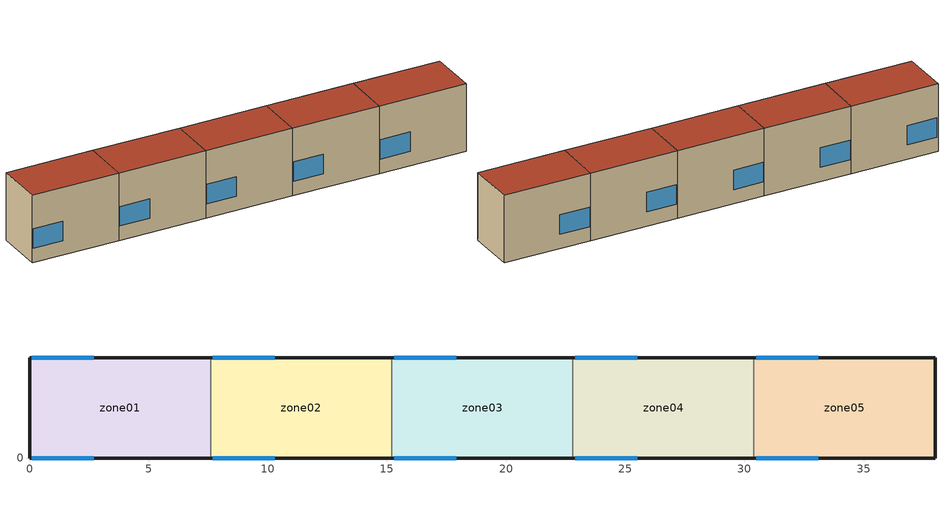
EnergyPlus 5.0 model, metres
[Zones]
zone01
 floor ground (GROUND_FLOOR): 7.6,4.2 7.6,0 0,0 0,4.2 z0
 wall outside (EXT_WALL): 7.6,4.2 0,4.2 0,0 7.6,0 z0:5.9
 wall to zone02 (ADJ_WALL): 7.6,0 7.6,4.2 z0:5.9
 window (EXT_WINDOW1): 0.1,0 2.7,0 / 2.7,4.2 0.1,4.2 z1.25:2.95
 roof outside (EXT_ROOF): 0,4.2 0,0 7.6,0 7.6,4.2 z5.9
zone02
 floor ground (GROUND_FLOOR): 15.2,4.2 15.2,0 7.6,0 7.6,4.2 z0
 wall outside (EXT_WALL): 15.2,4.2 7.6,4.2 / 7.6,0 15.2,0 z0:5.9
 wall to zone03 (ADJ_WALL): 15.2,0 15.2,4.2 z0:5.9
 wall to zone01 (ADJ_WALL): 7.6,4.2 7.6,0 z0:5.9
 window (EXT_WINDOW1): 7.7,0 10.3,0 / 10.3,4.2 7.7,4.2 z1.25:2.95
 roof outside (EXT_ROOF): 7.6,4.2 7.6,0 15.2,0 15.2,4.2 z5.9
zone03
 floor ground (GROUND_FLOOR): 22.8,4.2 22.8,0 15.2,0 15.2,4.2 z0
 wall outside (EXT_WALL): 22.8,4.2 15.2,4.2 / 15.2,0 22.8,0 z0:5.9
 wall to zone04 (ADJ_WALL): 22.8,0 22.8,4.2 z0:5.9
 wall to zone02 (ADJ_WALL): 15.2,4.2 15.2,0 z0:5.9
 window (EXT_WINDOW1): 15.3,0 17.9,0 / 17.9,4.2 15.3,4.2 z1.25:2.95
 roof outside (EXT_ROOF): 15.2,4.2 15.2,0 22.8,0 22.8,4.2 z5.9
zone04
 floor ground (GROUND_FLOOR): 30.4,4.2 30.4,0 22.8,0 22.8,4.2 z0
 wall outside (EXT_WALL): 30.4,4.2 22.8,4.2 / 22.8,0 30.4,0 z0:5.9
 wall to zone05 (ADJ_WALL): 30.4,0 30.4,4.2 z0:5.9
 wall to zone03 (ADJ_WALL): 22.8,4.2 22.8,0 z0:5.9
 window (EXT_WINDOW1): 22.9,0 25.5,0 / 25.5,4.2 22.9,4.2 z1.25:2.95
 roof outside (EXT_ROOF): 22.8,4.2 22.8,0 30.4,0 30.4,4.2 z5.9
zone05
 floor ground (GROUND_FLOOR): 38,4.2 38,0 30.4,0 30.4,4.2 z0
 wall outside (EXT_WALL): 30.4,0 38,0 38,4.2 30.4,4.2 z0:5.9
 wall to zone04 (ADJ_WALL): 30.4,4.2 30.4,0 z0:5.9
 window (EXT_WINDOW1): 30.5,0 33.1,0 / 33.1,4.2 30.5,4.2 z1.25:2.95
 roof outside (EXT_ROOF): 30.4,4.2 30.4,0 38,0 38,4.2 z5.9
[Building]
TRNSYS18: North Axis {deg}=0; Terrain=City; Loads Convergence Tolerance Value=0; Temperature Convergence Tolerance Value {deltaC}=0; Solar Distribution=FullInteriorAndExterior; Maximum Number of Warmup Days=0
[Site:Location]
not used: Latitude {deg}=0; Longitude {deg}=0; Time Zone {hr}=0; Elevation {m}=0
[Construction]
GROUND_FLOOR; EXT_WALL; EXT_ROOF; ADJ_WALL; EXT_WINDOW1: 
[WindowProperty:ShadingControl]
ESHADE=0; ISHADE=INPUT 1*MAX_ISHADE : SHADECNTRL=ISHADE_INTERNAL
[SurfaceProperty:OtherSideCoefficients]
BOUNDARY=IDENTICAL; BOUNDARY=INPUT 1*TBOUNDARY; BOUNDARY=INPUT 1*TBOUNDARY_2; BOUNDARY=INPUT 1*TBOUNDARY_3; BOUNDARY=INPUT 1*TGROUND; BOUNDARY=20; BOUNDARY=15
[Zone] Multiplier=1
zone01; zone02; zone03; zone04; zone05
